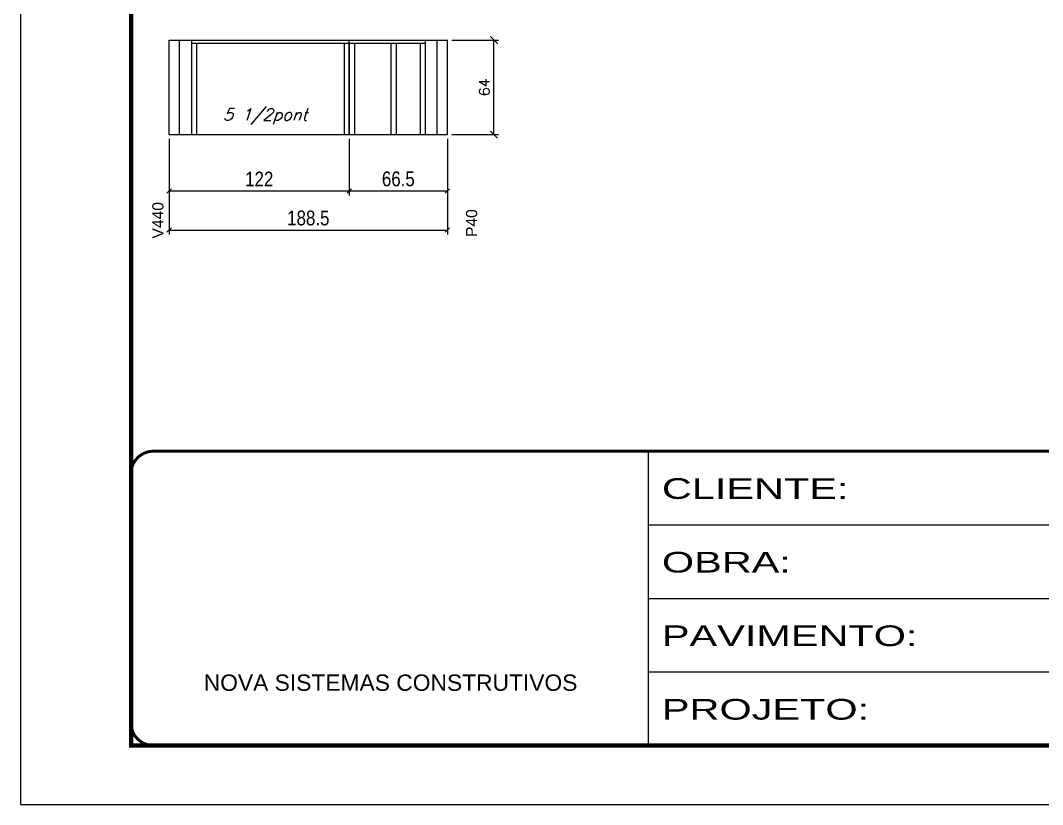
# Model space of a CAD drawing. Extents: x -3394 to 16474, y -5031 to 14397.
# Drawn here: x 5857 to 6550, y 9901 to 10432 of the extents above; entities that cross this region are included whole.
import ezdxf

# ---------------------------------------------------------------- set-up
doc = ezdxf.new("R2010")
doc.units = 0
doc.linetypes.add('CONTINUO', pattern=[0])
doc.linetypes.add('DASHED', pattern=[0.75, 0.5, -0.25])
doc.layers.get('0').update_dxf_attribs({"linetype": 'CONTINUOUS'})
doc.layers.get('Defpoints').update_dxf_attribs({"linetype": 'CONTINUOUS'})
for name, color, linetype in [('COTA', 241, 'CONTINUOUS'), ('NOMENCLATURA', 7, 'CONTINUOUS'), ('Painéis', 200, 'CONTINUOUS'), ('SARR_2.2x7', 40, 'CONTINUOUS'), ('SARR_3.5x7', 81, 'CONTINUOUS'), ('texto', 7, 'CONTINUOUS')]:
    doc.layers.add(name, color=color, linetype=linetype)
doc.layers.add('Folhas', color=255, linetype='CONTINUOUS', lineweight=9)
doc.layers.add('SARRAFO DE PRESSAO', color=251, linetype='DASHED', lineweight=9)
doc.styles.add('ARIAL', font='arial.ttf')
doc.styles.add('COTA TECNICA', font='techl___.ttf', dxfattribs={"height": 10})
doc.styles.add('ROMANS', font='romans.shx')
doc.styles.add('Tecnologia', font='')
doc.styles.get('Tecnologia').set_extended_font_data('Forgotten Futurist')
doc.dimstyles.new('Cota Paínel', dxfattribs={"dimtxt": 7, "dimasz": 5, "dimexe": 3, "dimexo": 3, "dimgap": 3, "dimtad": 1, "dimdec": 1, "dimzin": 12, "dimdsep": 46, "dimtxsty": 'ROMANS', "dimblk": 'ARCHTICK', "dimcen": 0, "dimclrd": 4, "dimclre": 4, "dimclrt": 1, "dimadec": 1, "dimazin": 3, "dimtfac": 1, "dimtdec": 1, "dimtmove": 0, "dimatfit": 3, "dimldrblk": 'OBLIQUE', "dimfxl": 1, "dimtolj": 1, "dimtzin": 12, "dimarcsym": 0})
doc.dimstyles.new('PAINEL', dxfattribs={"dimtxt": 10, "dimasz": 3, "dimexe": 3, "dimexo": 3, "dimgap": 3, "dimtad": 1, "dimdec": 1, "dimzin": 12, "dimdsep": 46, "dimtxsty": 'COTA TECNICA', "dimblk1": 'OBLIQUE', "dimblk2": 'OBLIQUE', "dimsah": 1, "dimcen": 0.9, "dimclrd": 4, "dimclre": 4, "dimclrt": 240, "dimadec": 1, "dimazin": 3, "dimtfac": 1, "dimtdec": 1, "dimtmove": 0, "dimatfit": 3, "dimfxl": 1, "dimtolj": 1, "dimtzin": 12, "dimarcsym": 0})

# ---------------------------------------------------------------- blocks, each defined once
blk = doc.blocks.new('9999999999')
at = {"color": 30, "linetype": 'CONTINUO'}
for p, q in [((98564.56, 34230.21), (98564.56, 34429.45)), ((98564.56, 34379.64), (99583.98, 34379.64)), ((98564.56, 34329.83), (99487.98, 34329.83)), ((98564.56, 34280.02), (99487.98, 34280.02))]:
    blk.add_line(p, q, dxfattribs=at)
at = {"color": 30, "linetype": 'CONTINUO', "const_width": 2}
blk.add_lwpolyline([(99583.98, 34230.21), (99583.98, 34414.45, 0.414214), (99568.98, 34429.45), (98228.98, 34429.45, 0.414214), (98213.98, 34414.45), (98213.98, 34245.21, 0.414214), (98228.98, 34230.21), (99583.98, 34230.21)], format="xyb", dxfattribs=at)
at = {"layer": 'Folhas'}
blk.add_lwpolyline([(98138.98, 34190.21), (99623.98, 34190.21), (99623.98, 35240.21), (98138.98, 35240.21)], close=True, dxfattribs=at)
at = {"layer": 'Folhas', "color": 30, "const_width": 3}
blk.add_lwpolyline([(98213.98, 34230.21), (99583.98, 34230.21), (99583.98, 35200.21), (98213.98, 35200.21)], close=True, dxfattribs=at)
at = {"color": 7, "linetype": 'Continuous', "ltscale": 5, "style": 'ARIAL'}
blk.add_text('NOVA SISTEMAS CONSTRUTIVOS', height=11.0592, dxfattribs=at).set_placement((98263.19, 34267.21))
at = {"layer": 'Folhas', "color": 7, "style": 'Tecnologia', "width": 1.5}
for s, p in [('CLIENTE:', (98573.65, 34397.17)), ('OBRA:', (98573.65, 34347.31)), ('PAVIMENTO:', (98573.65, 34297.5)), ('PROJETO:', (98573.65, 34247.69))]:
    blk.add_text(s, height=14, dxfattribs=at).set_placement(p)
blk = doc.blocks.new('_Oblique')
at = {"color": 0, "linetype": 'ByBlock', "lineweight": -2}
blk.add_line((-0.5, -0.5), (0.5, 0.5), dxfattribs=at)
blk = doc.blocks.new('*D494')
at = {"layer": 'COTA', "color": 4, "linetype": 'ByBlock', "lineweight": -2, "transparency": 16777216}
for p, q in [((5958.02, 10351.51), (5958.02, 10313.32)), ((6080.02, 10351.51), (6080.02, 10313.32)), ((5958.02, 10316.32), (6080.02, 10316.32))]:
    blk.add_line(p, q, dxfattribs=at)
at = {"layer": 'Defpoints', "color": 0, "linetype": 'ByBlock', "transparency": 16777216}
for p in [(5958.02, 10354.51), (6080.02, 10354.51), (6080.02, 10316.32)]:
    blk.add_point(p, dxfattribs=at)
at = {"layer": 'COTA', "color": 4, "linetype": 'ByBlock', "lineweight": -2, "transparency": 16777216, "xscale": 3, "yscale": 3, "zscale": 3, "rotation": 180}
blk.add_blockref('_Oblique', (5958.02, 10316.32), dxfattribs=at)
at = {"layer": 'COTA', "color": 4, "linetype": 'ByBlock', "lineweight": -2, "transparency": 16777216, "xscale": 3, "yscale": 3, "zscale": 3}
blk.add_blockref('_Oblique', (6080.02, 10316.32), dxfattribs=at)
at = {"layer": 'COTA', "color": 240, "linetype": 'ByBlock', "transparency": 16777216, "insert": (6019.02, 10324.38), "char_height": 10, "attachment_point": 5, "style": 'COTA TECNICA'}
blk.add_mtext('\\A1;122', dxfattribs=at)
blk = doc.blocks.new('*D495')
at = {"layer": 'COTA', "color": 4, "linetype": 'ByBlock', "lineweight": -2, "transparency": 16777216}
for p, q in [((6080.02, 10351.51), (6080.02, 10313.32)), ((6146.52, 10351.51), (6146.52, 10313.32)), ((6080.02, 10316.32), (6146.52, 10316.32))]:
    blk.add_line(p, q, dxfattribs=at)
at = {"layer": 'Defpoints', "color": 0, "linetype": 'ByBlock', "transparency": 16777216}
for p in [(6080.02, 10354.51), (6146.52, 10354.51), (6146.52, 10316.32)]:
    blk.add_point(p, dxfattribs=at)
at = {"layer": 'COTA', "color": 4, "linetype": 'ByBlock', "lineweight": -2, "transparency": 16777216, "xscale": 3, "yscale": 3, "zscale": 3, "rotation": 180}
blk.add_blockref('_Oblique', (6080.02, 10316.32), dxfattribs=at)
at = {"layer": 'COTA', "color": 4, "linetype": 'ByBlock', "lineweight": -2, "transparency": 16777216, "xscale": 3, "yscale": 3, "zscale": 3}
blk.add_blockref('_Oblique', (6146.52, 10316.32), dxfattribs=at)
at = {"layer": 'COTA', "color": 240, "linetype": 'ByBlock', "transparency": 16777216, "insert": (6113.27, 10324.43), "char_height": 10, "attachment_point": 5, "style": 'COTA TECNICA'}
blk.add_mtext('\\A1;66.5', dxfattribs=at)
blk = doc.blocks.new('*D497')
at = {"layer": 'COTA', "color": 4, "linetype": 'ByBlock', "lineweight": -2, "transparency": 16777216}
for p, q in [((5958.02, 10351.51), (5958.02, 10286.82)), ((6146.52, 10351.51), (6146.52, 10286.82)), ((5958.02, 10289.82), (6146.52, 10289.82))]:
    blk.add_line(p, q, dxfattribs=at)
at = {"layer": 'Defpoints', "color": 0, "linetype": 'ByBlock', "transparency": 16777216}
for p in [(5958.02, 10354.51), (6146.52, 10354.51), (6146.52, 10289.82)]:
    blk.add_point(p, dxfattribs=at)
at = {"layer": 'COTA', "color": 4, "linetype": 'ByBlock', "lineweight": -2, "transparency": 16777216, "xscale": 3, "yscale": 3, "zscale": 3, "rotation": 180}
blk.add_blockref('_Oblique', (5958.02, 10289.82), dxfattribs=at)
at = {"layer": 'COTA', "color": 4, "linetype": 'ByBlock', "lineweight": -2, "transparency": 16777216, "xscale": 3, "yscale": 3, "zscale": 3}
blk.add_blockref('_Oblique', (6146.52, 10289.82), dxfattribs=at)
at = {"layer": 'COTA', "color": 240, "linetype": 'ByBlock', "transparency": 16777216, "insert": (6052.27, 10297.95), "char_height": 10, "attachment_point": 5, "style": 'COTA TECNICA'}
blk.add_mtext('\\A1;188.5', dxfattribs=at)
blk = doc.blocks.new('_ArchTick')
at = {"color": 0, "linetype": 'ByBlock', "const_width": 0.15}
blk.add_lwpolyline([(-0.5, -0.5), (0.5, 0.5)], dxfattribs=at)
blk = doc.blocks.new('*D496')
at = {"layer": 'COTA', "color": 4, "lineweight": -2, "transparency": 16777216}
for p, q in [((6149.52, 10418.51), (6181.1, 10418.51)), ((6178.1, 10354.51), (6178.1, 10418.51)), ((6149.52, 10354.51), (6181.1, 10354.51))]:
    blk.add_line(p, q, dxfattribs=at)
at = {"layer": 'Defpoints', "color": 0, "transparency": 16777216}
for p in [(6146.52, 10418.51), (6178.1, 10418.51), (6146.52, 10354.51)]:
    blk.add_point(p, dxfattribs=at)
at = {"layer": 'COTA', "color": 4, "lineweight": -2, "transparency": 16777216, "xscale": 5, "yscale": 5, "zscale": 5}
for p, rotation in [((6178.1, 10418.51), 90), ((6178.1, 10354.51), 270)]:
    blk.add_blockref('_ArchTick', p, dxfattribs=dict(at, rotation=rotation))
at = {"layer": 'COTA', "color": 1, "transparency": 16777216, "insert": (6171.6, 10386.51), "char_height": 7, "attachment_point": 5, "rotation": 90, "style": 'ROMANS'}
blk.add_mtext('\\A1;64', dxfattribs=at)

msp = doc.modelspace()

# ---------------------------------------------------------------- linework, layer by layer
at = {"layer": 'Painéis', "linetype": 'ByBlock'}
for p, q in [((5958.02, 10418.51), (6146.52, 10418.51)), ((5958.02, 10354.51), (5958.02, 10418.51)), ((6080.02, 10354.51), (6080.02, 10418.51)), ((6146.52, 10354.51), (6146.52, 10418.51)), ((5958.02, 10354.51), (6146.52, 10354.51))]:
    msp.add_line(p, q, dxfattribs=at)
at = {"layer": 'SARR_2.2x7', "linetype": 'Continuous'}
for p, q in [((5965.02, 10354.51), (5965.02, 10418.51)), ((6139.52, 10354.51), (6139.52, 10418.51)), ((5973.02, 10416.31), (6080.02, 10416.31)), ((6080.02, 10416.31), (6131.52, 10416.31))]:
    msp.add_line(p, q, dxfattribs=at)
at = {"layer": 'SARR_3.5x7'}
for p, q in [((5973.02, 10418.51), (5973.02, 10354.51)), ((6131.52, 10418.51), (6131.52, 10354.51)), ((5976.52, 10416.31), (5976.52, 10354.51)), ((6076.52, 10416.31), (6076.52, 10354.51)), ((6080.02, 10416.31), (6080.02, 10354.51)), ((6083.52, 10416.31), (6083.52, 10354.51)), ((6108.28, 10416.31), (6108.28, 10354.51)), ((6111.78, 10416.31), (6111.78, 10354.51)), ((6128.02, 10416.31), (6128.02, 10354.51)), ((5973.02, 10354.51), (5976.52, 10354.51)), ((6076.52, 10354.51), (6080.02, 10354.51)), ((6080.02, 10354.51), (6083.52, 10354.51)), ((6128.02, 10354.51), (6131.52, 10354.51))]:
    msp.add_line(p, q, dxfattribs=at)

# ---------------------------------------------------------------- block references
at = {"layer": 'SARRAFO DE PRESSAO', "color": 6, "linetype": 'ByBlock'}
msp.add_blockref('9999999999', (-92281.77, -24289.38), dxfattribs=at)

# ---------------------------------------------------------------- texts
at = {"layer": 'NOMENCLATURA', "linetype": 'Continuous', "style": 'ARIAL'}
for s, p in [('V440', (5954.1, 10284.1)), ('P40', (6166.68, 10285.15))]:
    msp.add_text(s, height=7.567, rotation=90, dxfattribs=at).set_placement(p)
at = {"layer": 'texto', "color": 2, "insert": (6023.02, 10366.72), "char_height": 8, "attachment_point": 5, "style": 'ROMANS'}
msp.add_mtext('{\\Q19;\\C256;5 1/2pont}', dxfattribs=at)

# ---------------------------------------------------------------- dimensions: what is measured, and where the dimension line sits
at = {"layer": 'COTA'}
dim = msp.add_linear_dim(base=(6178.1, 10418.51), p1=(6146.52, 10354.51), p2=(6146.52, 10418.51), angle=90, dimstyle='Cota Paínel', dxfattribs=at)
dim.commit()
dim.dimension.update_dxf_attribs({"geometry": '*D496', "text_midpoint": (6171.6, 10386.51)})
at = {"layer": 'COTA', "linetype": 'ByBlock'}
for base, p2, picture, middle in [((6080.02, 10316.32), (6080.02, 10354.51), '*D494', (6019.02, 10324.38)), ((6146.52, 10289.82), (6146.52, 10354.51), '*D497', (6052.27, 10297.95))]:
    dim = msp.add_linear_dim(base=base, p1=(5958.02, 10354.51), p2=p2, dimstyle='PAINEL', dxfattribs=at)
    dim.commit()
    dim.dimension.update_dxf_attribs({"geometry": picture, "text_midpoint": middle})
dim = msp.add_linear_dim(base=(6146.52, 10316.32), p1=(6080.02, 10354.51), p2=(6146.52, 10354.51), dimstyle='PAINEL', override={"dimtmove": 1}, dxfattribs=at)
dim.commit()
dim.dimension.update_dxf_attribs({"geometry": '*D495', "text_midpoint": (6113.27, 10324.43)})

doc.saveas('drawing.dxf')
